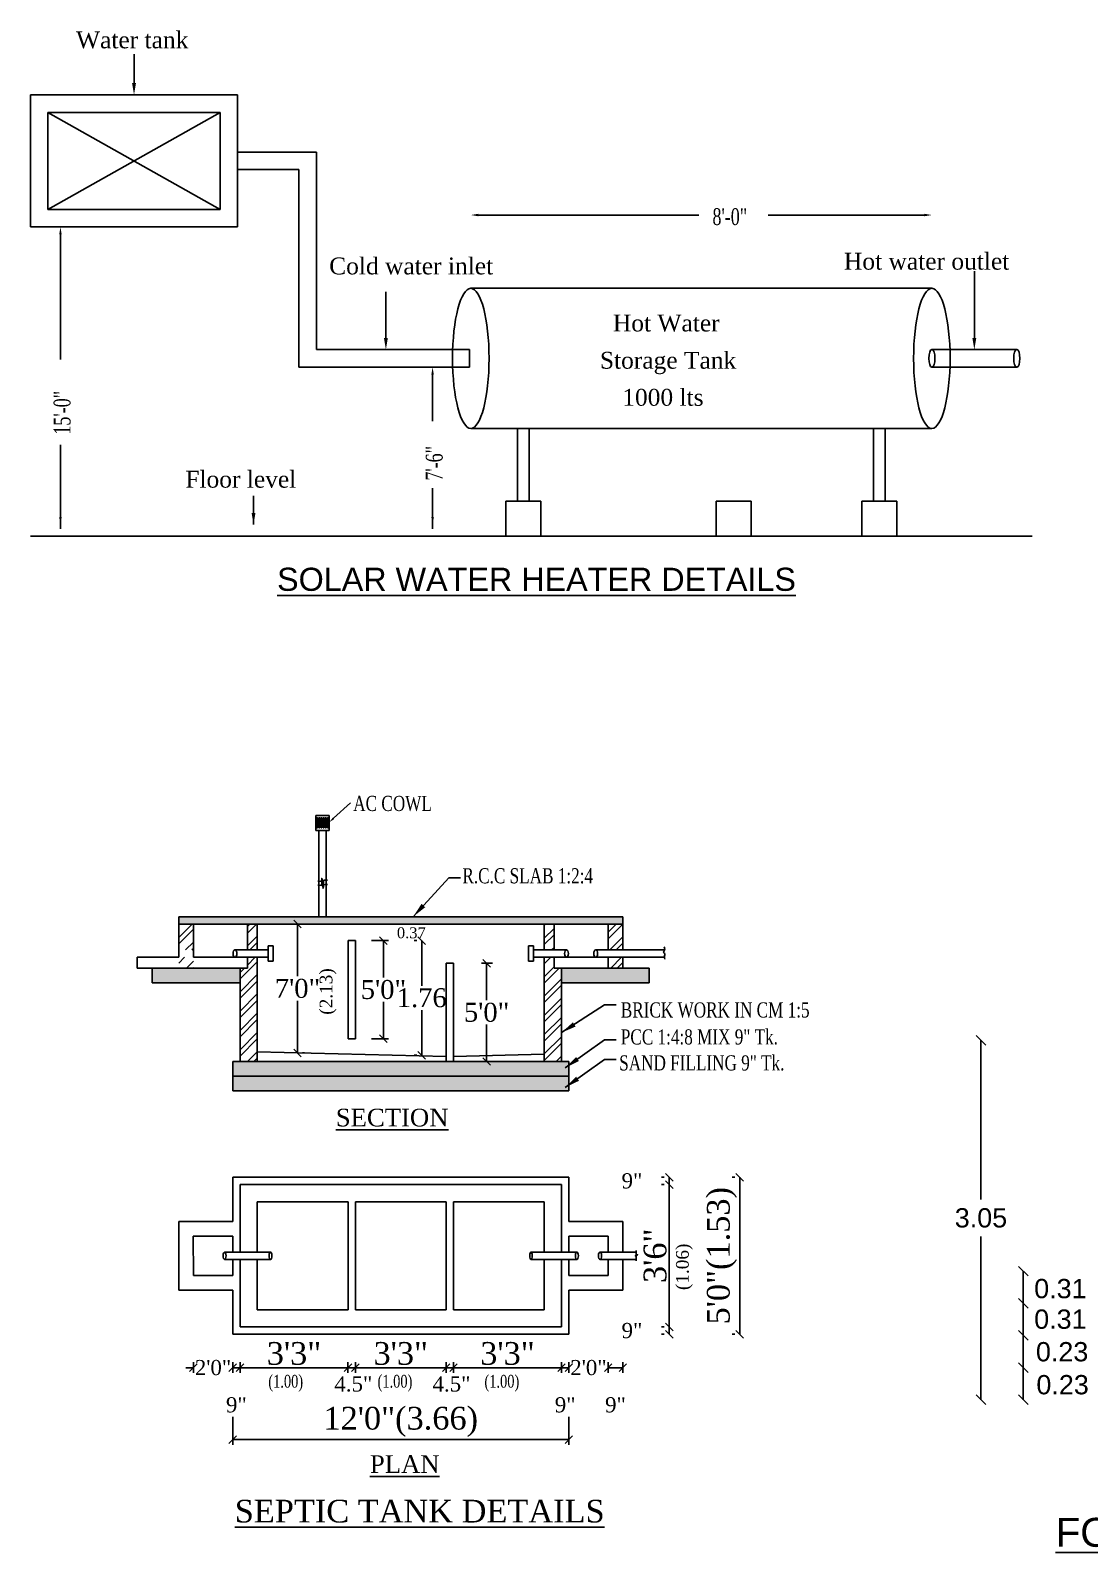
# Model space of a CAD drawing. Header units: metres. Extents: x 7889 to 8063, y -2348 to -2272.
# Drawn here: x 7923.98 to 7934.96, y -2296.2 to -2280.41 of the extents above; entities that cross this region are included whole.
import ezdxf
from ezdxf.enums import TextEntityAlignment as Align

# ---------------------------------------------------------------- set-up
doc = ezdxf.new("R2010")
doc.units = ezdxf.units.M
doc.header["$MEASUREMENT"] = 0
doc.styles.add('ROMANS', font='times.ttf')
doc.styles.get("Standard").update_dxf_attribs({"font": 'arial.ttf'})
doc.styles.add('STYLE2', font='times.ttf')
doc.dimstyles.get("Standard").update_dxf_attribs({"dimtxt": 0.18, "dimasz": 0.18, "dimexe": 0.18, "dimexo": 0.0625, "dimgap": 0.09, "dimtad": 0, "dimtih": 1, "dimtoh": 1, "dimdec": 4, "dimzin": 0, "dimdsep": 46, "dimtxsty": 'Standard', "dimcen": 0.09, "dimadec": 0, "dimazin": 0, "dimtfac": 1, "dimtdec": 4, "dimtofl": 0, "dimtmove": 0, "dimatfit": 3, "dimfxl": 0, "dimtolj": 1, "dimtzin": 0, "dimarcsym": 0})
doc.dimstyles.new('STANDARD_WS', dxfattribs={"dimtxt": 0.18, "dimasz": 0.18, "dimexe": 0.18, "dimexo": 0.0625, "dimgap": 0.09, "dimtad": 0, "dimtih": 1, "dimtoh": 1, "dimdec": 4, "dimzin": 0, "dimdsep": 46, "dimtxsty": 'Standard', "dimcen": 0.09, "dimadec": 0, "dimazin": 0, "dimtfac": 1, "dimtdec": 4, "dimtofl": 0, "dimtmove": 0, "dimatfit": 3, "dimfxl": 0, "dimtolj": 1, "dimtzin": 0, "dimarcsym": 0})
pattern_1 = [(45, (-1373.337, -1747.44), (-3.818854, 3.818854), []), (45, (-1370.791, -1747.44), (-3.818854, 3.818854), [])]
pattern_2 = [(50, (-1373.337, -1747.4398), (3.6892395, -0.3227665), [0.385762, -4.243387]), (355, (-1373.337, -1747.44), (-0.713667, 3.868897), [0.30861, -3.39471]), (100.451, (-1373.0295, -1747.4667), (2.975586, 3.546113), [0.327847, -3.606322]), (46.1842, (-1373.337, -1746.411), (5.48935, -0.851357), [0.578644, -6.365081]), (96.6356, (-1372.8795, -1746.482), (4.807436, 5.010368), [0.491771, -5.409484]), (351.184, (-1373.337, -1746.411), (4.807443, 5.010359), [0.462915, -5.092065]), (21, (-1372.8226, -1746.6683), (3.070201, -2.070877), [0.385762, -4.243387]), (326, (-1372.8226, -1746.6683), (1.251491, 3.729806), [0.30861, -3.39471]), (71.4514, (-1372.5667, -1746.841), (4.321684, 1.658938), [0.327847, -3.606322]), (37.5, (-1373.337, -1747.4398), (0.0625442, 1.7122395), [0, -3.353562, 0, -3.446145, 0, -3.4075687]), (7.5, (-1373.337, -1747.4398), (1.3530982, 2.0286566), [0, -1.964817, 0, -3.2764095, 0, -1.2987337]), (327.5, (-1374.484, -1747.4398), (2.7457096, -0.116007), [0, -1.285875, 0, -4.01193, 0, -5.3235225]), (317.5, (-1374.9983, -1747.4398), (2.999616, 0.5148864), [0, -1.6716375, 0, -2.664333, 0, -3.7804725])]

# ---------------------------------------------------------------- blocks, each defined once
blk = doc.blocks.new('_Oblique')
at = {"color": 0, "linetype": 'ByBlock', "lineweight": -2}
blk.add_line((-0.5, -0.5), (0.5, 0.5), dxfattribs=at)
blk = doc.blocks.new('*D4')
at = {"color": 21, "lineweight": -2}
for p, q in [((-555.05, -834.69), (-554.05, -834.69)), ((-552.05, -834.69), (-552.05, -852.57)), ((-552.05, -880.11), (-552.05, -862.23)), ((-555.05, -880.11), (-554.05, -880.11))]:
    blk.add_line(p, q, dxfattribs=at)
at = {"layer": 'Defpoints', "color": 0}
for p in [(-552.05, -834.69), (-552.05, -834.69), (-552.05, -880.11)]:
    blk.add_point(p, dxfattribs=at)
at = {"color": 21, "lineweight": -2, "xscale": 3, "yscale": 3, "zscale": 3}
for p, rotation in [((-552.05, -834.69), 90), ((-552.05, -880.11), 270)]:
    blk.add_blockref('_Oblique', p, dxfattribs=dict(at, rotation=rotation))
at = {"color": 4, "insert": (-552.05, -857.4), "char_height": 7.5, "attachment_point": 5, "style": 'ROMANS'}
blk.add_mtext('\\A1;1.76', dxfattribs=at)
blk = doc.blocks.new('*D5')
at = {"color": 21, "lineweight": -2}
for p, q in [((-571.99, -834.69), (-565.22, -834.69)), ((-567.22, -834.69), (-567.22, -849.31)), ((-567.22, -873.57), (-567.22, -858.94)), ((-571.99, -873.57), (-565.22, -873.57))]:
    blk.add_line(p, q, dxfattribs=at)
at = {"layer": 'Defpoints', "color": 0}
for p in [(-574.99, -834.69), (-567.22, -834.69), (-574.99, -873.57)]:
    blk.add_point(p, dxfattribs=at)
at = {"color": 21, "lineweight": -2, "xscale": 3, "yscale": 3, "zscale": 3}
for p, rotation in [((-567.22, -834.69), 90), ((-567.22, -873.57), 270)]:
    blk.add_blockref('_Oblique', p, dxfattribs=dict(at, rotation=rotation))
at = {"color": 4, "insert": (-567.22, -854.13), "char_height": 7.5, "attachment_point": 5, "style": 'ROMANS'}
blk.add_mtext('\\A1;5\'0"', dxfattribs=at)
blk = doc.blocks.new('*D6')
at = {"color": 21, "lineweight": -2}
for p, q in [((-601.25, -828.16), (-601.25, -848.85)), ((-598.45, -828.16), (-599.25, -828.16)), ((-601.25, -879.2), (-601.25, -858.5)), ((-598.45, -879.2), (-599.25, -879.2))]:
    blk.add_line(p, q, dxfattribs=at)
at = {"layer": 'Defpoints', "color": 0}
for p in [(-601.45, -828.16), (-601.25, -828.16), (-601.45, -879.2)]:
    blk.add_point(p, dxfattribs=at)
at = {"color": 21, "lineweight": -2, "xscale": 3, "yscale": 3, "zscale": 3}
for p, rotation in [((-601.25, -828.16), 90), ((-601.25, -879.2), 270)]:
    blk.add_blockref('_Oblique', p, dxfattribs=dict(at, rotation=rotation))
at = {"color": 4, "insert": (-601.25, -853.68), "char_height": 7.5, "attachment_point": 5, "style": 'ROMANS'}
blk.add_mtext('\\A1;7\'0"', dxfattribs=at)
blk = doc.blocks.new('*D7')
at = {"color": 21, "lineweight": -2}
for p, q in [((-626.94, -1023.39), (-626.94, -1034.37)), ((-493.78, -1023.39), (-493.78, -1034.37)), ((-626.94, -1032.37), (-493.78, -1032.37))]:
    blk.add_line(p, q, dxfattribs=at)
at = {"layer": 'Defpoints', "color": 0}
for p in [(-626.94, -1020.39), (-493.78, -1020.39), (-493.78, -1032.37)]:
    blk.add_point(p, dxfattribs=at)
at = {"color": 21, "lineweight": -2, "xscale": 3, "yscale": 3, "zscale": 3, "rotation": 180}
blk.add_blockref('_Oblique', (-626.94, -1032.37), dxfattribs=at)
at = {"color": 21, "lineweight": -2, "xscale": 3, "yscale": 3, "zscale": 3}
blk.add_blockref('_Oblique', (-493.78, -1032.37), dxfattribs=at)
at = {"color": 4, "insert": (-560.36, -1025.34), "char_height": 9, "attachment_point": 5, "style": 'ROMANS'}
blk.add_mtext('\\A1;12\'0"(3.66)', dxfattribs=at)
blk = doc.blocks.new('*D8')
at = {"color": 21, "lineweight": -2}
for p, q in [((-524.04, -843.71), (-528.35, -843.71)), ((-526.35, -843.71), (-526.35, -858.33)), ((-526.35, -882.59), (-526.35, -867.96)), ((-524.04, -882.59), (-528.35, -882.59))]:
    blk.add_line(p, q, dxfattribs=at)
at = {"layer": 'Defpoints', "color": 0}
for p in [(-521.04, -843.71), (-526.35, -882.59), (-521.04, -882.59)]:
    blk.add_point(p, dxfattribs=at)
at = {"color": 21, "lineweight": -2, "xscale": 3, "yscale": 3, "zscale": 3}
for p, rotation in [((-526.35, -843.71), 90), ((-526.35, -882.59), 270)]:
    blk.add_blockref('_Oblique', p, dxfattribs=dict(at, rotation=rotation))
at = {"color": 4, "insert": (-526.35, -863.15), "char_height": 7.5, "attachment_point": 5, "style": 'ROMANS'}
blk.add_mtext('\\A1;5\'0"', dxfattribs=at)
blk = doc.blocks.new('*D9')
at = {"color": 21, "lineweight": -2}
for p, q in [((-539.46, -1001.66), (-539.46, -1005.86)), ((-539.46, -1003.86), (-496.69, -1003.86)), ((-496.69, -1001.66), (-496.69, -1005.86))]:
    blk.add_line(p, q, dxfattribs=at)
at = {"layer": 'Defpoints', "color": 0}
for p in [(-539.46, -998.66), (-496.69, -998.66), (-496.69, -1003.86)]:
    blk.add_point(p, dxfattribs=at)
at = {"color": 21, "lineweight": -2, "xscale": 3, "yscale": 3, "zscale": 3, "rotation": 180}
blk.add_blockref('_Oblique', (-539.46, -1003.86), dxfattribs=at)
at = {"color": 21, "lineweight": -2, "xscale": 3, "yscale": 3, "zscale": 3}
blk.add_blockref('_Oblique', (-496.69, -1003.86), dxfattribs=at)
at = {"color": 4, "insert": (-518.08, -998.28), "char_height": 9, "attachment_point": 5, "style": 'ROMANS'}
blk.add_mtext('\\A1;3\'3"', dxfattribs=at)
blk = doc.blocks.new('*D10')
at = {"color": 21, "lineweight": -2}
for p, q in [((-624.02, -1001.66), (-624.02, -1005.86)), ((-624.02, -1003.86), (-581.26, -1003.86)), ((-581.26, -1001.66), (-581.26, -1005.86))]:
    blk.add_line(p, q, dxfattribs=at)
at = {"layer": 'Defpoints', "color": 0}
for p in [(-624.02, -998.66), (-581.26, -998.66), (-581.26, -1003.86)]:
    blk.add_point(p, dxfattribs=at)
at = {"color": 21, "lineweight": -2, "xscale": 3, "yscale": 3, "zscale": 3, "rotation": 180}
blk.add_blockref('_Oblique', (-624.02, -1003.86), dxfattribs=at)
at = {"color": 21, "lineweight": -2, "xscale": 3, "yscale": 3, "zscale": 3}
blk.add_blockref('_Oblique', (-581.26, -1003.86), dxfattribs=at)
at = {"color": 4, "insert": (-602.64, -998.28), "char_height": 9, "attachment_point": 5, "style": 'ROMANS'}
blk.add_mtext('\\A1;3\'3"', dxfattribs=at)
blk = doc.blocks.new('*D11')
at = {"color": 21, "lineweight": -2}
for p, q in [((-642.49, -1003.86), (-645.49, -1003.86)), ((-642.49, -1001.66), (-642.49, -1005.86)), ((-626.94, -1001.66), (-626.94, -1005.86)), ((-626.94, -1003.86), (-623.94, -1003.86))]:
    blk.add_line(p, q, dxfattribs=at)
at = {"layer": 'Defpoints', "color": 0}
for p in [(-642.49, -998.66), (-626.94, -998.66), (-626.94, -1003.86)]:
    blk.add_point(p, dxfattribs=at)
at = {"color": 21, "lineweight": -2, "xscale": 3, "yscale": 3, "zscale": 3}
blk.add_blockref('_Oblique', (-642.49, -1003.86), dxfattribs=at)
at = {"color": 21, "lineweight": -2, "xscale": 3, "yscale": 3, "zscale": 3, "rotation": 180}
blk.add_blockref('_Oblique', (-626.94, -1003.86), dxfattribs=at)
at = {"color": 4, "insert": (-634.72, -1003.86), "char_height": 6, "attachment_point": 5, "style": 'ROMANS'}
blk.add_mtext('\\A1;2\'0"', dxfattribs=at)
blk = doc.blocks.new('*D12')
at = {"color": 21, "lineweight": -2}
for p, q in [((-626.94, -1001.66), (-626.94, -1005.86)), ((-626.94, -1003.86), (-624.02, -1003.86)), ((-624.02, -1001.66), (-624.02, -1005.86))]:
    blk.add_line(p, q, dxfattribs=at)
at = {"layer": 'Defpoints', "color": 0}
for p in [(-626.94, -998.66), (-624.02, -998.66), (-624.02, -1003.86)]:
    blk.add_point(p, dxfattribs=at)
at = {"color": 21, "lineweight": -2, "xscale": 3, "yscale": 3, "zscale": 3, "rotation": 180}
blk.add_blockref('_Oblique', (-626.94, -1003.86), dxfattribs=at)
at = {"color": 21, "lineweight": -2, "xscale": 3, "yscale": 3, "zscale": 3}
blk.add_blockref('_Oblique', (-624.02, -1003.86), dxfattribs=at)
at = {"color": 4, "insert": (-625.48, -1018.6), "char_height": 6, "attachment_point": 5, "style": 'ROMANS'}
blk.add_mtext('\\A1;9"', dxfattribs=at)
blk = doc.blocks.new('*D13')
at = {"color": 21, "lineweight": -2}
for p, q in [((-542.38, -1001.66), (-542.38, -1005.86)), ((-542.38, -1003.86), (-539.46, -1003.86)), ((-539.46, -1001.66), (-539.46, -1005.86))]:
    blk.add_line(p, q, dxfattribs=at)
at = {"layer": 'Defpoints', "color": 0}
for p in [(-542.38, -998.66), (-539.46, -998.66), (-539.46, -1003.86)]:
    blk.add_point(p, dxfattribs=at)
at = {"color": 21, "lineweight": -2, "xscale": 3, "yscale": 3, "zscale": 3, "rotation": 180}
blk.add_blockref('_Oblique', (-542.38, -1003.86), dxfattribs=at)
at = {"color": 21, "lineweight": -2, "xscale": 3, "yscale": 3, "zscale": 3}
blk.add_blockref('_Oblique', (-539.46, -1003.86), dxfattribs=at)
at = {"color": 4, "insert": (-540.26, -1010.37), "char_height": 6, "attachment_point": 5, "style": 'ROMANS'}
blk.add_mtext('\\A1;4.5"', dxfattribs=at)
blk = doc.blocks.new('*D14')
at = {"color": 21, "lineweight": -2}
for p, q in [((-581.26, -1001.66), (-581.26, -1005.86)), ((-581.26, -1003.86), (-578.34, -1003.86)), ((-578.34, -1001.66), (-578.34, -1005.86))]:
    blk.add_line(p, q, dxfattribs=at)
at = {"layer": 'Defpoints', "color": 0}
for p in [(-581.26, -998.66), (-578.34, -998.66), (-578.34, -1003.86)]:
    blk.add_point(p, dxfattribs=at)
at = {"color": 21, "lineweight": -2, "xscale": 3, "yscale": 3, "zscale": 3, "rotation": 180}
blk.add_blockref('_Oblique', (-581.26, -1003.86), dxfattribs=at)
at = {"color": 21, "lineweight": -2, "xscale": 3, "yscale": 3, "zscale": 3}
blk.add_blockref('_Oblique', (-578.34, -1003.86), dxfattribs=at)
at = {"color": 4, "insert": (-579.14, -1010.37), "char_height": 6, "attachment_point": 5, "style": 'ROMANS'}
blk.add_mtext('\\A1;4.5"', dxfattribs=at)
blk = doc.blocks.new('*D15')
at = {"color": 21, "lineweight": -2}
for p, q in [((-578.34, -1001.66), (-578.34, -1005.86)), ((-578.34, -1003.86), (-542.38, -1003.86)), ((-542.38, -1001.66), (-542.38, -1005.86))]:
    blk.add_line(p, q, dxfattribs=at)
at = {"layer": 'Defpoints', "color": 0}
for p in [(-578.34, -998.66), (-542.38, -998.66), (-542.38, -1003.86)]:
    blk.add_point(p, dxfattribs=at)
at = {"color": 21, "lineweight": -2, "xscale": 3, "yscale": 3, "zscale": 3, "rotation": 180}
blk.add_blockref('_Oblique', (-578.34, -1003.86), dxfattribs=at)
at = {"color": 21, "lineweight": -2, "xscale": 3, "yscale": 3, "zscale": 3}
blk.add_blockref('_Oblique', (-542.38, -1003.86), dxfattribs=at)
at = {"color": 4, "insert": (-560.36, -998.28), "char_height": 9, "attachment_point": 5, "style": 'ROMANS'}
blk.add_mtext('\\A1;3\'3"', dxfattribs=at)
blk = doc.blocks.new('*D16')
at = {"color": 21, "lineweight": -2}
for p, q in [((-457.02, -928.43), (-456.02, -928.43)), ((-457.02, -931.35), (-456.02, -931.35)), ((-454.02, -931.35), (-454.02, -928.43))]:
    blk.add_line(p, q, dxfattribs=at)
at = {"layer": 'Defpoints', "color": 0}
for p in [(-454.02, -928.43), (-454.02, -928.43), (-454.02, -931.35)]:
    blk.add_point(p, dxfattribs=at)
at = {"color": 21, "lineweight": -2, "xscale": 3, "yscale": 3, "zscale": 3}
for p, rotation in [((-454.02, -928.43), 90), ((-454.02, -931.35), 270)]:
    blk.add_blockref('_Oblique', p, dxfattribs=dict(at, rotation=rotation))
at = {"color": 4, "insert": (-468.77, -929.89), "char_height": 6, "attachment_point": 5, "style": 'ROMANS'}
blk.add_mtext('\\A1;9"', dxfattribs=at)
blk = doc.blocks.new('*D17')
at = {"color": 21, "lineweight": -2}
for p, q in [((-429.08, -928.43), (-428.08, -928.43)), ((-426.08, -928.43), (-426.08, -990.64)), ((-429.08, -990.64), (-428.08, -990.64))]:
    blk.add_line(p, q, dxfattribs=at)
at = {"layer": 'Defpoints', "color": 0}
for p in [(-426.08, -928.43), (-426.08, -990.64), (-426.08, -990.64)]:
    blk.add_point(p, dxfattribs=at)
at = {"color": 21, "lineweight": -2, "xscale": 3, "yscale": 3, "zscale": 3}
for p, rotation in [((-426.08, -928.43), 90), ((-426.08, -990.64), 270)]:
    blk.add_blockref('_Oblique', p, dxfattribs=dict(at, rotation=rotation))
at = {"color": 4, "insert": (-433.12, -959.53), "char_height": 9, "attachment_point": 5, "rotation": 90, "style": 'ROMANS'}
blk.add_mtext('\\A1;5\'0"(1.53)', dxfattribs=at)
blk = doc.blocks.new('*D18')
at = {"color": 21, "lineweight": -2}
for p, q in [((-457.02, -931.35), (-456.02, -931.35)), ((-454.02, -931.35), (-454.02, -987.72)), ((-457.02, -987.72), (-456.02, -987.72))]:
    blk.add_line(p, q, dxfattribs=at)
at = {"layer": 'Defpoints', "color": 0}
for p in [(-454.02, -931.35), (-454.02, -987.72), (-454.02, -987.72)]:
    blk.add_point(p, dxfattribs=at)
at = {"color": 21, "lineweight": -2, "xscale": 3, "yscale": 3, "zscale": 3}
for p, rotation in [((-454.02, -931.35), 90), ((-454.02, -987.72), 270)]:
    blk.add_blockref('_Oblique', p, dxfattribs=dict(at, rotation=rotation))
at = {"color": 4, "insert": (-459.6, -959.53), "char_height": 9, "attachment_point": 5, "rotation": 90, "style": 'ROMANS'}
blk.add_mtext('\\A1;3\'6"', dxfattribs=at)
blk = doc.blocks.new('*D19')
at = {"color": 21, "lineweight": -2}
for p, q in [((-478.22, -1001.66), (-478.22, -1005.86)), ((-472.39, -1003.86), (-478.22, -1003.86)), ((-472.39, -1001.66), (-472.39, -1005.86))]:
    blk.add_line(p, q, dxfattribs=at)
at = {"layer": 'Defpoints', "color": 0}
for p in [(-478.22, -998.66), (-472.39, -998.66), (-478.22, -1003.86)]:
    blk.add_point(p, dxfattribs=at)
at = {"color": 21, "lineweight": -2, "xscale": 3, "yscale": 3, "zscale": 3, "rotation": 180}
blk.add_blockref('_Oblique', (-478.22, -1003.86), dxfattribs=at)
at = {"color": 21, "lineweight": -2, "xscale": 3, "yscale": 3, "zscale": 3}
blk.add_blockref('_Oblique', (-472.39, -1003.86), dxfattribs=at)
at = {"color": 4, "insert": (-475.31, -1018.6), "char_height": 6, "attachment_point": 5, "style": 'ROMANS'}
blk.add_mtext('\\A1;9"', dxfattribs=at)
blk = doc.blocks.new('*D20')
at = {"color": 21, "lineweight": -2}
for p, q in [((-496.69, -1001.66), (-496.69, -1005.86)), ((-493.78, -1003.86), (-496.69, -1003.86)), ((-493.78, -1001.66), (-493.78, -1005.86))]:
    blk.add_line(p, q, dxfattribs=at)
at = {"layer": 'Defpoints', "color": 0}
for p in [(-496.69, -998.66), (-493.78, -998.66), (-496.69, -1003.86)]:
    blk.add_point(p, dxfattribs=at)
at = {"color": 21, "lineweight": -2, "xscale": 3, "yscale": 3, "zscale": 3, "rotation": 180}
blk.add_blockref('_Oblique', (-496.69, -1003.86), dxfattribs=at)
at = {"color": 21, "lineweight": -2, "xscale": 3, "yscale": 3, "zscale": 3}
blk.add_blockref('_Oblique', (-493.78, -1003.86), dxfattribs=at)
at = {"color": 4, "insert": (-495.23, -1018.6), "char_height": 6, "attachment_point": 5, "style": 'ROMANS'}
blk.add_mtext('\\A1;9"', dxfattribs=at)
blk = doc.blocks.new('*D21')
at = {"color": 21, "lineweight": -2}
for p, q in [((-493.78, -1003.86), (-496.78, -1003.86)), ((-493.78, -1001.66), (-493.78, -1005.86)), ((-478.22, -1001.66), (-478.22, -1005.86)), ((-478.22, -1003.86), (-475.22, -1003.86))]:
    blk.add_line(p, q, dxfattribs=at)
at = {"layer": 'Defpoints', "color": 0}
for p in [(-493.78, -998.66), (-478.22, -998.66), (-478.22, -1003.86)]:
    blk.add_point(p, dxfattribs=at)
at = {"color": 21, "lineweight": -2, "xscale": 3, "yscale": 3, "zscale": 3}
blk.add_blockref('_Oblique', (-493.78, -1003.86), dxfattribs=at)
at = {"color": 21, "lineweight": -2, "xscale": 3, "yscale": 3, "zscale": 3, "rotation": 180}
blk.add_blockref('_Oblique', (-478.22, -1003.86), dxfattribs=at)
at = {"color": 4, "insert": (-486, -1003.86), "char_height": 6, "attachment_point": 5, "style": 'ROMANS'}
blk.add_mtext('\\A1;2\'0"', dxfattribs=at)
blk = doc.blocks.new('*D22')
at = {"color": 21, "lineweight": -2}
for p, q in [((-457.02, -987.72), (-456.02, -987.72)), ((-454.02, -987.72), (-454.02, -990.64)), ((-457.02, -990.64), (-456.02, -990.64))]:
    blk.add_line(p, q, dxfattribs=at)
at = {"layer": 'Defpoints', "color": 0}
for p in [(-454.02, -987.72), (-454.02, -990.64), (-454.02, -990.64)]:
    blk.add_point(p, dxfattribs=at)
at = {"color": 21, "lineweight": -2, "xscale": 3, "yscale": 3, "zscale": 3}
for p, rotation in [((-454.02, -987.72), 90), ((-454.02, -990.64), 270)]:
    blk.add_blockref('_Oblique', p, dxfattribs=dict(at, rotation=rotation))
at = {"color": 4, "insert": (-468.77, -989.18), "char_height": 6, "attachment_point": 5, "style": 'ROMANS'}
blk.add_mtext('\\A1;9"', dxfattribs=at)
blk = doc.blocks.new('*D52')
at = {"color": 1, "lineweight": -2}
blk.add_line((7934.277, -2294.611), (7934.277, -2294.278), dxfattribs=at)
at = {"layer": 'Defpoints', "color": 0}
for p in [(7934.277, -2294.278), (7934.391, -2294.278), (7934.391, -2294.611)]:
    blk.add_point(p, dxfattribs=at)
at = {"color": 1, "lineweight": -2, "xscale": 0.1, "yscale": 0.1, "zscale": 0.1}
for p, rotation in [((7934.277, -2294.278), 90), ((7934.277, -2294.611), 270)]:
    blk.add_blockref('_Oblique', p, dxfattribs=dict(at, rotation=rotation))
at = {"color": 3, "insert": (7934.685, -2294.457), "char_height": 0.2, "attachment_point": 5}
blk.add_mtext('\\A1;0.23', dxfattribs=at)
blk = doc.blocks.new('*D53')
at = {"color": 1, "lineweight": -2}
blk.add_line((7934.277, -2294.278), (7934.277, -2293.944), dxfattribs=at)
at = {"layer": 'Defpoints', "color": 0}
for p in [(7934.277, -2293.944), (7934.391, -2293.944), (7934.391, -2294.278)]:
    blk.add_point(p, dxfattribs=at)
at = {"color": 1, "lineweight": -2, "xscale": 0.1, "yscale": 0.1, "zscale": 0.1}
for p, rotation in [((7934.277, -2293.944), 90), ((7934.277, -2294.278), 270)]:
    blk.add_blockref('_Oblique', p, dxfattribs=dict(at, rotation=rotation))
at = {"color": 3, "insert": (7934.68, -2294.115), "char_height": 0.2, "attachment_point": 5}
blk.add_mtext('\\A1;0.23', dxfattribs=at)
blk = doc.blocks.new('*D54')
at = {"color": 1, "lineweight": -2}
for p, q in [((7933.838, -2290.883), (7933.838, -2292.534)), ((7933.838, -2294.611), (7933.838, -2292.918))]:
    blk.add_line(p, q, dxfattribs=at)
at = {"layer": 'Defpoints', "color": 0}
for p in [(7933.838, -2290.883), (7936.153, -2290.883), (7936.157, -2294.611)]:
    blk.add_point(p, dxfattribs=at)
at = {"color": 1, "lineweight": -2, "xscale": 0.1, "yscale": 0.1, "zscale": 0.1}
for p, rotation in [((7933.838, -2290.883), 90), ((7933.838, -2294.611), 270)]:
    blk.add_blockref('_Oblique', p, dxfattribs=dict(at, rotation=rotation))
at = {"color": 3, "insert": (7933.838, -2292.726), "char_height": 0.2, "attachment_point": 5}
blk.add_mtext('\\A1;3.05', dxfattribs=at)
blk = doc.blocks.new('*D49')
at = {"color": 1, "lineweight": -2}
blk.add_line((7934.277, -2293.944), (7934.277, -2293.611), dxfattribs=at)
at = {"layer": 'Defpoints', "color": 0}
for p in [(7934.277, -2293.611), (7934.277, -2293.611), (7934.277, -2293.944)]:
    blk.add_point(p, dxfattribs=at)
at = {"color": 1, "lineweight": -2, "xscale": 0.1, "yscale": 0.1, "zscale": 0.1}
for p, rotation in [((7934.277, -2293.611), 90), ((7934.277, -2293.944), 270)]:
    blk.add_blockref('_Oblique', p, dxfattribs=dict(at, rotation=rotation))
at = {"color": 3, "insert": (7934.662, -2293.777), "char_height": 0.2, "attachment_point": 5}
blk.add_mtext('\\A1;0.31', dxfattribs=at)
blk = doc.blocks.new('*D55')
at = {"color": 1, "lineweight": -2}
blk.add_line((7934.277, -2293.611), (7934.277, -2293.278), dxfattribs=at)
at = {"layer": 'Defpoints', "color": 0}
for p in [(7934.277, -2293.278), (7934.277, -2293.278), (7934.277, -2293.611)]:
    blk.add_point(p, dxfattribs=at)
at = {"color": 1, "lineweight": -2, "xscale": 0.1, "yscale": 0.1, "zscale": 0.1}
for p, rotation in [((7934.277, -2293.278), 90), ((7934.277, -2293.611), 270)]:
    blk.add_blockref('_Oblique', p, dxfattribs=dict(at, rotation=rotation))
at = {"color": 3, "insert": (7934.662, -2293.46), "char_height": 0.2, "attachment_point": 5}
blk.add_mtext('\\A1;0.31', dxfattribs=at)
blk = doc.blocks.new('RYTRYT')
h = blk.add_hatch()
h.set_pattern_fill('AR-CONC', color=1, scale=0.02025, style=0)
h.set_pattern_definition(pattern_2)
h.paths.add_polyline_path([(-648.323, -825.241), (-648.323, -828.157), (-472.391, -828.157), (-472.391, -825.241)])
h = blk.add_hatch()
h.set_pattern_fill('ANSI32', color=1, scale=0.567, style=0)
h.set_pattern_definition(pattern_1)
h.paths.add_polyline_path([(-642.491, -828.157), (-648.323, -828.157), (-648.323, -838.396), (-642.491, -838.396)])
h.paths.add_polyline_path([(-648.323, -841.312), (-648.323, -845.653), (-642.491, -845.653), (-642.491, -841.312)])
h.paths.add_polyline_path([(-472.391, -828.157), (-478.223, -828.157), (-478.223, -838.396), (-472.391, -838.396)])
h.paths.add_polyline_path([(-472.391, -841.312), (-478.223, -841.312), (-478.223, -845.653), (-472.391, -845.653)])
h = blk.add_hatch()
h.set_pattern_fill('ANSI32', color=1, scale=0.567, style=0)
h.set_pattern_definition(pattern_1)
h.paths.add_polyline_path([(-621.107, -838.396), (-617.219, -838.396), (-617.219, -828.157), (-621.107, -828.157)])
h.paths.add_polyline_path([(-624.023, -882.589), (-617.219, -882.589), (-617.219, -841.312), (-621.107, -841.312), (-621.107, -845.653), (-624.023, -845.653)])
h.paths.add_polyline_path([(-503.495, -882.589), (-496.691, -882.589), (-496.691, -845.653), (-499.607, -845.653), (-499.607, -841.312), (-503.495, -841.312)])
h.paths.add_polyline_path([(-499.607, -828.157), (-503.495, -828.157), (-503.495, -838.396), (-499.607, -838.396)])
h = blk.add_hatch()
h.set_pattern_fill('AR-CONC', color=1, scale=0.02025, style=0)
h.set_pattern_definition(pattern_2)
h.paths.add_polyline_path([(-658.812, -845.653), (-658.812, -851.485), (-624.023, -851.485), (-624.023, -845.653)])
h.paths.add_polyline_path([(-496.691, -845.653), (-496.691, -851.485), (-461.903, -851.485), (-461.903, -845.653)])
h = blk.add_hatch()
h.set_pattern_fill('AR-CONC', color=1, scale=0.02025, style=0)
h.set_pattern_definition(pattern_2)
h.paths.add_polyline_path([(-493.775, -888.421), (-493.775, -882.589), (-626.939, -882.589), (-626.939, -888.421)])
h = blk.add_hatch()
h.set_pattern_fill('AR-SAND', color=3, scale=0.0405, style=0)
h.set_pattern_definition([(37.5, (-1373.337, -1747.4398), (-0.0648013, 1.9821236), [0, -1.563624, 0, -1.74879, 0, -1.6716375]), (7.5, (-1373.337, -1747.4398), (1.8205693, 2.9031417), [0, -0.843534, 0, -1.409319, 0, -0.5400675]), (327.5, (-1374.6022, -1747.4398), (3.203519, 0.0058206), [0, -0.51435, 0, -1.85166, 0, -2.417445]), (317.5, (-1374.6022, -1747.4398), (3.0924036, 0.902864), [0, -0.257175, 0, -1.213866, 0, -1.388745])])
h.paths.add_polyline_path([(-626.939, -888.421), (-626.939, -894.253), (-493.775, -894.253), (-493.775, -888.421)])
at = {"color": 21}
blk.add_line((-586.97, -786.26), (-580.306, -780.184), dxfattribs=at)
at = {"color": 1}
for p, q in [((-593.727, -786.205), (-593.727, -789.884)), ((-593.315, -786.205), (-593.315, -789.884)), ((-592.862, -786.205), (-592.862, -789.884)), ((-592.45, -786.205), (-592.45, -789.884)), ((-591.997, -786.205), (-591.997, -789.884)), ((-591.585, -786.205), (-591.585, -789.884)), ((-591.132, -786.205), (-591.132, -789.884)), ((-590.72, -786.205), (-590.72, -789.884)), ((-590.267, -786.205), (-590.267, -789.884)), ((-589.855, -786.205), (-589.855, -789.884)), ((-589.402, -786.205), (-589.402, -789.884)), ((-588.99, -786.205), (-588.99, -789.884))]:
    blk.add_line(p, q, dxfattribs=at)
for p, q in [((-592.815, -791.043), (-592.815, -825.241)), ((-589.899, -791.043), (-589.899, -825.241)), ((-648.323, -825.241), (-472.391, -825.241)), ((-648.323, -825.241), (-648.323, -841.312)), ((-472.391, -825.241), (-472.391, -838.396)), ((-648.323, -828.157), (-472.391, -828.157)), ((-642.491, -828.157), (-642.491, -841.312)), ((-621.107, -828.157), (-621.107, -838.396)), ((-617.219, -828.157), (-617.219, -838.396)), ((-503.495, -828.157), (-503.495, -838.396)), ((-499.607, -828.157), (-499.607, -838.396)), ((-478.223, -828.157), (-478.223, -838.396)), ((-610.889, -836.801), (-612.915, -836.801)), ((-612.915, -836.801), (-612.915, -842.907)), ((-610.889, -836.801), (-610.889, -842.907)), ((-578.339, -834.686), (-581.255, -834.686)), ((-581.255, -834.686), (-581.255, -873.566)), ((-578.339, -834.686), (-578.339, -873.566)), ((-509.825, -836.801), (-509.825, -842.907)), ((-509.825, -836.801), (-507.8, -836.801)), ((-507.8, -836.801), (-507.8, -842.907)), ((-664.801, -841.312), (-648.323, -841.312)), ((-664.801, -841.312), (-664.801, -845.653)), ((-642.491, -841.312), (-626.025, -841.312)), ((-612.915, -838.396), (-626.025, -838.396)), ((-612.915, -841.312), (-626.025, -841.312)), ((-621.107, -841.312), (-621.107, -845.653)), ((-617.219, -841.312), (-617.219, -882.589)), ((-610.889, -842.907), (-612.915, -842.907)), ((-542.375, -843.709), (-539.459, -843.709)), ((-542.375, -843.709), (-542.375, -882.589)), ((-539.459, -843.709), (-539.459, -882.589)), ((-509.825, -842.907), (-507.8, -842.907)), ((-507.8, -838.396), (-494.69, -838.396)), ((-507.8, -841.312), (-494.69, -841.312)), ((-503.495, -841.312), (-503.495, -882.589)), ((-499.607, -841.312), (-499.607, -845.653)), ((-455.914, -841.312), (-494.69, -841.312)), ((-455.841, -838.396), (-483.141, -838.396)), ((-478.223, -841.312), (-478.223, -845.653)), ((-472.391, -841.312), (-472.391, -845.653)), ((-621.107, -845.653), (-664.801, -845.653)), ((-658.812, -845.653), (-658.812, -851.485)), ((-624.023, -845.653), (-624.023, -882.589)), ((-499.607, -845.653), (-461.903, -845.653)), ((-496.691, -845.653), (-496.691, -882.589)), ((-461.903, -845.653), (-461.903, -851.485)), ((-624.023, -851.485), (-658.812, -851.485)), ((-496.691, -851.485), (-461.903, -851.485)), ((-578.339, -873.566), (-581.255, -873.566)), ((-542.375, -880.551), (-617.219, -878.758)), ((-539.459, -880.551), (-503.495, -879.689)), ((-626.939, -882.589), (-493.775, -882.589)), ((-626.939, -882.589), (-626.939, -894.253)), ((-493.775, -882.589), (-493.775, -894.253)), ((-626.939, -888.421), (-493.775, -888.421)), ((-626.939, -894.253), (-493.775, -894.253)), ((-626.939, -928.429), (-493.775, -928.429)), ((-626.939, -928.429), (-626.939, -945.925)), ((-624.023, -931.345), (-624.023, -958.075)), ((-624.023, -931.345), (-496.691, -931.345)), ((-496.691, -931.345), (-496.691, -958.075)), ((-493.775, -928.429), (-493.775, -945.925)), ((-617.219, -938.149), (-581.255, -938.149)), ((-617.219, -938.149), (-617.219, -958.075)), ((-581.255, -938.149), (-581.255, -980.917)), ((-578.339, -938.149), (-578.339, -980.917)), ((-578.339, -938.149), (-542.375, -938.149)), ((-542.375, -938.149), (-542.375, -980.917)), ((-539.459, -938.149), (-539.459, -980.917)), ((-539.459, -938.149), (-503.495, -938.149)), ((-503.495, -938.149), (-503.495, -958.075)), ((-648.323, -945.925), (-626.939, -945.925)), ((-648.323, -973.141), (-648.323, -945.925)), ((-472.391, -945.925), (-493.775, -945.925)), ((-472.391, -945.925), (-472.391, -958.075)), ((-642.55, -951.757), (-626.939, -951.757)), ((-642.491, -967.309), (-642.55, -951.757)), ((-626.939, -951.757), (-626.939, -958.075)), ((-493.775, -951.757), (-493.775, -958.075)), ((-478.223, -951.757), (-493.775, -951.757)), ((-478.223, -951.757), (-478.223, -958.075)), ((-611.956, -958.075), (-630.143, -958.075)), ((-508.759, -958.075), (-490.572, -958.075)), ((-467.138, -958.075), (-481.427, -958.075)), ((-611.956, -960.991), (-630.143, -960.991)), ((-626.939, -960.991), (-626.939, -967.309)), ((-624.023, -960.991), (-624.023, -987.721)), ((-617.219, -960.991), (-617.219, -980.917)), ((-508.759, -960.991), (-490.572, -960.991)), ((-503.495, -960.991), (-503.495, -980.917)), ((-496.691, -960.991), (-496.691, -987.721)), ((-493.775, -960.991), (-493.775, -967.309)), ((-467.079, -960.991), (-481.427, -960.991)), ((-478.223, -960.991), (-478.223, -967.309)), ((-472.391, -960.991), (-472.391, -973.141)), ((-642.491, -967.309), (-626.939, -967.309)), ((-478.223, -967.309), (-493.775, -967.309)), ((-648.323, -973.141), (-626.939, -973.141)), ((-626.939, -973.141), (-626.939, -990.637)), ((-493.775, -973.141), (-493.775, -990.637)), ((-472.391, -973.141), (-493.775, -973.141)), ((-617.219, -980.917), (-581.255, -980.917)), ((-578.339, -980.917), (-542.375, -980.917)), ((-539.459, -980.917), (-503.495, -980.917)), ((-624.023, -987.721), (-496.691, -987.721)), ((-626.939, -990.637), (-493.775, -990.637))]:
    blk.add_line(p, q)
blk.add_lwpolyline([(-593.949, -791.043), (-588.765, -791.043), (-588.765, -785.211), (-593.949, -785.211)], close=True)
for points in [[(-593.265, -811.167), (-591.804, -811.284), (-591.687, -810), (-591.102, -812.334), (-590.869, -810.817), (-589.349, -810.817)], [(-593.265, -812.801), (-591.804, -812.918), (-591.687, -811.634), (-591.102, -813.969), (-590.869, -812.451), (-589.349, -812.451)], [(-467.138, -957.507), (-467.138, -959.15), (-466.55, -959.15), (-467.491, -959.62), (-467.079, -959.62), (-467.079, -961.556)]]:
    blk.add_lwpolyline(points)
for centre, start, end in [((-593.521, -786.205), 0, 180), ((-593.521, -786.205), 0, 180), ((-592.656, -786.205), 0, 180), ((-592.656, -786.205), 0, 180), ((-591.791, -786.205), 0, 180), ((-591.791, -786.205), 0, 180), ((-590.926, -786.205), 0, 180), ((-590.926, -786.205), 0, 180), ((-590.061, -786.205), 0, 180), ((-590.061, -786.205), 0, 180), ((-589.196, -786.205), 0, 180), ((-589.196, -786.205), 0, 180), ((-593.521, -789.884), 180, 0), ((-592.656, -789.884), 180, 0), ((-591.791, -789.884), 180, 0), ((-590.926, -789.884), 180, 0), ((-590.061, -789.884), 180, 0), ((-589.196, -789.884), 180, 0)]:
    blk.add_arc(centre, 0.206, start, end, dxfattribs=at)
at = {"extrusion": (0, 0, -1)}
for centre, ratio in [((-626.025, -839.854), 0.5117397), ((-483.141, -839.854), 0.5117397), ((-630.143, -959.533), 0.4026851), ((-508.759, -959.533), 0.3510772), ((-481.427, -959.533), 0.4026851)]:
    blk.add_ellipse(centre, major_axis=(0, 1.458), ratio=ratio, dxfattribs=at)
for centre, ratio in [((-494.69, -839.854), 0.5117397), ((-611.956, -959.533), 0.3510772), ((-490.572, -959.533), 0.4026851)]:
    blk.add_ellipse(centre, major_axis=(0, 1.458), ratio=ratio)
blk.add_spline([(-455.997, -837.197), (-455.997, -838.785), (-456.278, -839.299), (-455.81, -839.86), (-455.904, -840.981), (-455.716, -842.102)], degree=3)
at = {"color": 21}
blk.add_solid([(-586.697, -786.559), (-587.243, -785.96), (-588.765, -787.897)], dxfattribs=at)
at = {"color": 4, "style": 'ROMANS', "width": 0.75}
for s, height, p in [('AC COWL', 6, (-579.188, -783.378)), ('R.C.C SLAB 1:2:4', 6, (-535.935, -812.033)), ('BRICK WORK IN CM 1:5', 6, (-473.196, -865.174)), ('PCC 1:4:8 MIX 9" Tk.', 6, (-473.196, -875.856)), ('SAND FILLING 9" Tk.', 6, (-473.829, -886.145)), ('(1.00)', 5.04, (-612.821, -1011.766)), ('(1.00)', 5.04, (-569.554, -1011.766)), ('(1.00)', 5.04, (-527.208, -1011.766))]:
    blk.add_text(s, height=height, dxfattribs=at).set_placement(p)
at = {"color": 4, "style": 'ROMANS'}
blk.add_text('0.37', height=4.32, dxfattribs=at).set_placement((-561.884, -833.773))
for s, p in [('(2.13)', (-587.45, -864.063)), ('(1.06)', (-446.289, -973.124))]:
    blk.add_text(s, height=5.04, rotation=90, dxfattribs=at).set_placement(p)
at = {"color": 3, "style": 'STYLE2'}
for s, height, p in [('%%uSECTION', 7, (-563.782, -908.301)), ('%%uPLAN', 7, (-558.763, -1045.545)), ('%%USEPTIC TANK DETAILS', 9, (-552.864, -1065.173))]:
    blk.add_text(s, height=height, dxfattribs=at).set_placement(p, align=Align.CENTER)
at = {"color": 4}
for base, p1, p2, text, override, picture, middle in [((-601.249, -828.157), (-601.449, -879.198), (-601.449, -828.157), '7\'0"', {"dimtxt": 7.5, "dimasz": 3, "dimexe": 2, "dimexo": 3, "dimgap": 1, "dimdec": 2, "dimlunit": 3, "dimtxsty": 'ROMANS', "dimblk1": 'Oblique', "dimblk2": 'Oblique', "dimsah": 1, "dimclrd": 21, "dimclre": 21, "dimclrt": 4, "dimtmove": 2}, '*D6', (-601.249, -853.677)), ((-567.223, -834.686), (-574.986, -873.566), (-574.986, -834.686), '5\'0"', {"dimtxt": 7.5, "dimasz": 3, "dimexe": 2, "dimexo": 3, "dimgap": 1, "dimdec": 2, "dimlunit": 3, "dimtxsty": 'ROMANS', "dimblk1": 'Oblique', "dimblk2": 'Oblique', "dimsah": 1, "dimclrd": 21, "dimclre": 21, "dimclrt": 4, "dimtmove": 2}, '*D5', (-567.223, -854.126)), ((-552.05, -834.686), (-552.05, -880.113), (-552.05, -834.686), '1.76', {"dimtxt": 7.5, "dimasz": 3, "dimexe": 2, "dimexo": 3, "dimgap": 1, "dimdec": 2, "dimlunit": 3, "dimtxsty": 'ROMANS', "dimblk1": 'Oblique', "dimblk2": 'Oblique', "dimsah": 1, "dimclrd": 21, "dimclre": 21, "dimclrt": 4, "dimtmove": 2}, '*D4', (-552.05, -857.4)), ((-526.35, -882.589), (-521.036, -843.709), (-521.036, -882.589), '5\'0"', {"dimtxt": 7.5, "dimasz": 3, "dimexe": 2, "dimexo": 3, "dimgap": 1, "dimdec": 2, "dimlunit": 3, "dimtxsty": 'ROMANS', "dimblk1": 'Oblique', "dimblk2": 'Oblique', "dimsah": 1, "dimclrd": 21, "dimclre": 21, "dimclrt": 4, "dimtmove": 2}, '*D8', (-526.35, -863.149)), ((-454.023, -928.429), (-454.023, -931.345), (-454.023, -928.429), '9"', {"dimtxt": 6, "dimasz": 3, "dimexe": 2, "dimexo": 3, "dimgap": 1, "dimdec": 2, "dimlunit": 3, "dimtxsty": 'ROMANS', "dimblk1": 'Oblique', "dimblk2": 'Oblique', "dimsah": 1, "dimclrd": 21, "dimclre": 21, "dimclrt": 4, "dimtmove": 2}, '*D16', (-468.765, -929.887)), ((-454.023, -990.637), (-454.023, -987.721), (-454.023, -990.637), '9"', {"dimtxt": 6, "dimasz": 3, "dimexe": 2, "dimexo": 3, "dimgap": 1, "dimdec": 2, "dimlunit": 3, "dimtxsty": 'ROMANS', "dimblk1": 'Oblique', "dimblk2": 'Oblique', "dimsah": 1, "dimclrd": 21, "dimclre": 21, "dimclrt": 4, "dimtmove": 2}, '*D22', (-468.765, -989.179))]:
    dim = blk.add_linear_dim(base=base, p1=p1, p2=p2, angle=90, text=text, dimstyle='Standard', override=override, dxfattribs=at)
    dim.commit()
    dim.dimension.update_dxf_attribs({"geometry": picture, "text_midpoint": middle})
for base, p1, p2, text, picture, middle in [((-426.085, -990.637), (-426.085, -928.429), (-426.085, -990.637), '5\'0"(1.53)', '*D17', (-433.119, -959.533)), ((-454.023, -987.721), (-454.023, -931.345), (-454.023, -987.721), '3\'6"', '*D18', (-459.601, -959.533))]:
    dim = blk.add_linear_dim(base=base, p1=p1, p2=p2, angle=90, text=text, dimstyle='Standard', override={"dimtxt": 9, "dimasz": 3, "dimexe": 2, "dimexo": 3, "dimgap": 1, "dimtad": 1, "dimtih": 0, "dimtoh": 0, "dimdec": 2, "dimlunit": 3, "dimtxsty": 'ROMANS', "dimblk1": 'Oblique', "dimblk2": 'Oblique', "dimsah": 1, "dimcen": 2.5, "dimclrd": 21, "dimclre": 21, "dimclrt": 4, "dimtofl": 1, "dimtmove": 2})
    dim.commit()
    dim.dimension.update_dxf_attribs({"geometry": picture, "text_midpoint": middle})
for base, p1, p2, text, picture, middle in [((-581.255, -1003.858), (-624.023, -998.659), (-581.255, -998.659), '3\'3"', '*D10', (-602.639, -998.281)), ((-542.375, -1003.858), (-578.339, -998.659), (-542.375, -998.659), '3\'3"', '*D15', (-560.357, -998.281)), ((-496.691, -1003.858), (-539.459, -998.659), (-496.691, -998.659), '3\'3"', '*D9', (-518.075, -998.281)), ((-493.775, -1032.37), (-626.939, -1020.391), (-493.775, -1020.391), '12\'0"(3.66)', '*D7', (-560.357, -1025.336))]:
    dim = blk.add_linear_dim(base=base, p1=p1, p2=p2, text=text, dimstyle='Standard', override={"dimtxt": 9, "dimasz": 3, "dimexe": 2, "dimexo": 3, "dimgap": 1, "dimtad": 1, "dimtih": 0, "dimtoh": 0, "dimdec": 2, "dimlunit": 3, "dimtxsty": 'ROMANS', "dimblk1": 'Oblique', "dimblk2": 'Oblique', "dimsah": 1, "dimcen": 2.5, "dimclrd": 21, "dimclre": 21, "dimclrt": 4, "dimtofl": 1, "dimtmove": 2})
    dim.commit()
    dim.dimension.update_dxf_attribs({"geometry": picture, "text_midpoint": middle})
for base, p1, p2, text, picture, middle in [((-626.939, -1003.858), (-642.491, -998.659), (-626.939, -998.659), '2\'0"', '*D11', (-634.715, -1003.858)), ((-624.023, -1003.858), (-626.939, -998.659), (-624.023, -998.659), '9"', '*D12', (-625.481, -1018.601)), ((-496.691, -1003.858), (-493.775, -998.659), (-496.691, -998.659), '9"', '*D20', (-495.233, -1018.601)), ((-478.223, -1003.858), (-493.775, -998.659), (-478.223, -998.659), '2\'0"', '*D21', (-485.999, -1003.858)), ((-478.223, -1003.858), (-472.391, -998.659), (-478.223, -998.659), '9"', '*D19', (-475.307, -1018.601))]:
    dim = blk.add_linear_dim(base=base, p1=p1, p2=p2, text=text, dimstyle='Standard', override={"dimtxt": 6, "dimasz": 3, "dimexe": 2, "dimexo": 3, "dimgap": 1, "dimdec": 2, "dimlunit": 3, "dimtxsty": 'ROMANS', "dimblk1": 'Oblique', "dimblk2": 'Oblique', "dimsah": 1, "dimclrd": 21, "dimclre": 21, "dimclrt": 4, "dimtmove": 2}, dxfattribs=at)
    dim.commit()
    dim.dimension.update_dxf_attribs({"geometry": picture, "text_midpoint": middle})
for base, p1, p2, picture, middle in [((-578.339, -1003.858), (-581.255, -998.659), (-578.339, -998.659), '*D14', (-579.141, -1010.367)), ((-539.459, -1003.858), (-542.375, -998.659), (-539.459, -998.659), '*D13', (-540.261, -1010.367))]:
    dim = blk.add_linear_dim(base=base, p1=p1, p2=p2, text='4.5"', dimstyle='Standard', override={"dimtxt": 6, "dimasz": 3, "dimexe": 2, "dimexo": 3, "dimgap": 1, "dimdec": 2, "dimlunit": 3, "dimtxsty": 'ROMANS', "dimblk1": 'Oblique', "dimblk2": 'Oblique', "dimsah": 1, "dimclrd": 21, "dimclre": 21, "dimclrt": 4, "dimtmove": 2}, dxfattribs=at)
    dim.commit()
    dim.dimension.update_dxf_attribs({"geometry": picture, "text_midpoint": middle, "dimtype": 128})
at = {"color": 21}
for points in [[(-555.447, -825.241), (-541.349, -809.854), (-536.717, -809.854)], [(-496.691, -871.173), (-479.607, -860.149), (-474.976, -860.149)], [(-495.234, -885.084), (-479.607, -874.06), (-474.976, -874.06)], [(-495.234, -892.883), (-479.607, -881.859), (-474.976, -881.859)]]:
    blk.add_leader(points, dimstyle='Standard', override={"dimtxt": 9, "dimasz": 6, "dimexe": 2, "dimexo": 12, "dimgap": 3, "dimzin": 12, "dimtxsty": 'ROMANS', "dimclrd": 21, "dimclre": 21, "dimclrt": 4}, dxfattribs=at)

msp = doc.modelspace()

# ---------------------------------------------------------------- linework, layer by layer
at = {"lineweight": 25}
for p, q in [((7925.05075, -2280.95346), (7925.05075, -2280.65389)), ((7926.12562, -2281.07465), (7923.97589, -2281.07465)), ((7923.97589, -2281.07465), (7923.97589, -2282.44511)), ((7926.12562, -2282.44511), (7926.12562, -2281.07465)), ((7924.15768, -2282.26331), (7925.94382, -2281.25644)), ((7924.15768, -2281.25644), (7925.94382, -2282.26331)), ((7925.94382, -2281.25644), (7924.15768, -2281.25644)), ((7924.15768, -2281.25644), (7924.15768, -2282.26331)), ((7925.94382, -2282.26331), (7925.94382, -2281.25644)), ((7926.12562, -2281.66898), (7926.94329, -2281.66898)), ((7926.94329, -2281.66898), (7926.94329, -2283.71765)), ((7926.12562, -2281.85077), (7926.7615, -2281.85077)), ((7926.7615, -2281.85077), (7926.7615, -2283.89944)), ((7924.15768, -2282.26331), (7925.94382, -2282.26331)), ((7928.62246, -2282.32141), (7930.91198, -2282.32141)), ((7933.25077, -2282.32141), (7931.63132, -2282.32141)), ((7923.97589, -2282.44511), (7926.12562, -2282.44511)), ((7924.2873, -2282.5228), (7924.2873, -2283.82104)), ((7933.76928, -2283.59658), (7933.76928, -2282.90541)), ((7927.66388, -2283.59646), (7927.66388, -2283.11983)), ((7928.54477, -2283.08138), (7933.32846, -2283.08138)), ((7926.94329, -2283.71765), (7928.53014, -2283.71765)), ((7928.53014, -2283.71765), (7928.53014, -2283.89944)), ((7933.32846, -2283.71778), (7934.2101, -2283.71778)), ((7926.7615, -2283.89944), (7928.53014, -2283.89944)), ((7933.32846, -2283.89957), (7934.2101, -2283.89957)), ((7928.14853, -2283.97713), (7928.14853, -2284.46075)), ((7928.54477, -2284.53571), (7933.32846, -2284.53571)), ((7929.02955, -2285.29007), (7929.02955, -2284.53571)), ((7929.15074, -2285.29007), (7929.15074, -2284.53571)), ((7932.72249, -2285.29007), (7932.72249, -2284.53571)), ((7932.84368, -2285.29007), (7932.84368, -2284.53571)), ((7924.2873, -2285.57597), (7924.2873, -2284.70501)), ((7928.14853, -2285.57597), (7928.14853, -2285.15605)), ((7926.29057, -2285.53246), (7926.29057, -2285.2329)), ((7929.27194, -2285.29007), (7928.90835, -2285.29007)), ((7928.90835, -2285.29007), (7928.90835, -2285.65366)), ((7929.27194, -2285.65366), (7929.27194, -2285.29007)), ((7931.45344, -2285.29007), (7931.08986, -2285.29007)), ((7931.08986, -2285.29007), (7931.08986, -2285.65366)), ((7931.45344, -2285.65366), (7931.45344, -2285.29007)), ((7932.96488, -2285.29007), (7932.6013, -2285.29007)), ((7932.6013, -2285.29007), (7932.6013, -2285.65366)), ((7932.96488, -2285.65366), (7932.96488, -2285.29007)), ((7923.97589, -2285.65366), (7934.37051, -2285.65366)), ((7928.90835, -2285.65366), (7929.27194, -2285.65366)), ((7931.08986, -2285.65366), (7931.45344, -2285.65366)), ((7932.6013, -2285.65366), (7932.96488, -2285.65366))]:
    msp.add_line(p, q, dxfattribs=at)
for centre, major_axis, ratio in [((7928.54477, -2283.80867), (0, -0.72704), 0.26035172), ((7933.32846, -2283.80867), (0, -0.72704), 0.26035172), ((7933.32846, -2283.80874), (0, -0.09084), 0.35122085), ((7934.2101, -2283.80874), (0, -0.09084), 0.35122085)]:
    msp.add_ellipse(centre, major_axis=major_axis, ratio=ratio, dxfattribs=at)
for points in [[(7925.03055, -2280.95346), (7925.07095, -2280.95346), (7925.05075, -2281.07465)], [(7928.62246, -2282.30846), (7928.62246, -2282.33436), (7928.54477, -2282.32141)], [(7933.25077, -2282.30846), (7933.25077, -2282.33436), (7933.32846, -2282.32141)], [(7924.27435, -2282.5228), (7924.30024, -2282.5228), (7924.2873, -2282.44511)], [(7927.64369, -2283.59646), (7927.68408, -2283.59646), (7927.66388, -2283.71765)], [(7933.74908, -2283.59658), (7933.78948, -2283.59658), (7933.76928, -2283.71778)], [(7928.13558, -2283.97713), (7928.16148, -2283.97713), (7928.14853, -2283.89944)], [(7924.27435, -2285.45477), (7924.30024, -2285.45477), (7924.2873, -2285.53246)], [(7926.27037, -2285.41127), (7926.31077, -2285.41127), (7926.29057, -2285.53246)], [(7928.13558, -2285.45477), (7928.16148, -2285.45477), (7928.14853, -2285.53246)]]:
    msp.add_solid(points, dxfattribs=at)

# ---------------------------------------------------------------- block references
at = {"color": 7, "xscale": 0.0261928767977224, "yscale": 0.0261928767977224, "zscale": 0.0261928767977224}
msp.add_blockref('RYTRYT', (7942.49558, -2267.98514), dxfattribs=at)

# ---------------------------------------------------------------- texts
at = {"lineweight": 25, "style": 'ROMANS'}
for s, p in [('Water tank', (7924.44927, -2280.59172)), ('Cold water inlet', (7927.07562, -2282.9372)), ('Hot water outlet', (7932.4165, -2282.88809)), (' Hot Water ', (7929.9535, -2283.52915)), ('Storage Tank', (7929.88426, -2283.91554)), ('1000 lts', (7930.11637, -2284.30007)), ('Floor level', (7925.58275, -2285.14973))]:
    msp.add_text(s, height=0.1748, dxfattribs=at).set_placement(p)
at = {"lineweight": 25, "style": 'ROMANS', "width": 0.71}
msp.add_text('8\'-0"', height=0.1748, dxfattribs=at).set_placement((7931.05214, -2282.42546))
for s, p in [('15\'-0"', (7924.39134, -2284.59989)), ('7\'-6"', (7928.25258, -2285.0773))]:
    msp.add_text(s, height=0.1748, rotation=90, dxfattribs=at).set_placement(p)
at = {"color": 3}
for s, height, p in [('%%USOLAR WATER HEATER DETAILS', 0.24, (7926.53476, -2286.22018)), ('%%uFOUNDATION DETAIL', 0.3, (7934.61263, -2296.1371))]:
    msp.add_text(s, height=height, dxfattribs=at).set_placement(p)

# ---------------------------------------------------------------- dimensions: what is measured, and where the dimension line sits
at = {"color": 7}
for base, p1, p2, text, override, picture, middle in [((7933.83768, -2290.88264), (7936.15669, -2294.61098), (7936.15278, -2290.88264), '3.05', {"dimtxt": 0.2, "dimasz": 0.1, "dimdec": 2, "dimblk1": 'Oblique', "dimblk2": 'Oblique', "dimsah": 1, "dimse1": 1, "dimse2": 1, "dimsd1": 0, "dimsd2": 0, "dimclrd": 1, "dimclrt": 3}, '*D54', (7933.83768, -2292.72629)), ((7934.27744, -2293.27778), (7934.27744, -2293.61108), (7934.27744, -2293.27778), '0.31', {"dimtxt": 0.2, "dimasz": 0.1, "dimdec": 2, "dimblk1": 'Oblique', "dimblk2": 'Oblique', "dimsah": 1, "dimse1": 1, "dimse2": 1, "dimclrd": 1, "dimclrt": 3, "dimtmove": 2}, '*D55', (7934.66183, -2293.46008)), ((7934.27744, -2293.61108), (7934.27744, -2293.94438), (7934.27744, -2293.61108), '0.31', {"dimtxt": 0.2, "dimasz": 0.1, "dimdec": 2, "dimblk1": 'Oblique', "dimblk2": 'Oblique', "dimsah": 1, "dimse1": 1, "dimse2": 1, "dimclrd": 1, "dimclrt": 3, "dimtmove": 2}, '*D49', (7934.66183, -2293.77745)), ((7934.27744, -2293.94438), (7934.39059, -2294.27768), (7934.39059, -2293.94438), '0.23', {"dimtxt": 0.2, "dimasz": 0.1, "dimdec": 2, "dimblk1": 'Oblique', "dimblk2": 'Oblique', "dimsah": 1, "dimse1": 1, "dimse2": 1, "dimsd1": 0, "dimsd2": 0, "dimclrd": 1, "dimclrt": 3, "dimtmove": 2}, '*D53', (7934.68002, -2294.1149)), ((7934.27744, -2294.27768), (7934.39059, -2294.61098), (7934.39059, -2294.27768), '0.23', {"dimtxt": 0.2, "dimasz": 0.1, "dimdec": 2, "dimblk1": 'Oblique', "dimblk2": 'Oblique', "dimsah": 1, "dimse1": 1, "dimse2": 1, "dimsd1": 0, "dimsd2": 0, "dimclrd": 1, "dimclrt": 3, "dimtmove": 2}, '*D52', (7934.68505, -2294.45701))]:
    dim = msp.add_linear_dim(base=base, p1=p1, p2=p2, angle=90, text=text, dimstyle='STANDARD_WS', override=override, dxfattribs=at)
    dim.commit()
    dim.dimension.update_dxf_attribs({"geometry": picture, "text_midpoint": middle, "dimtype": 160})

doc.saveas('drawing.dxf')
